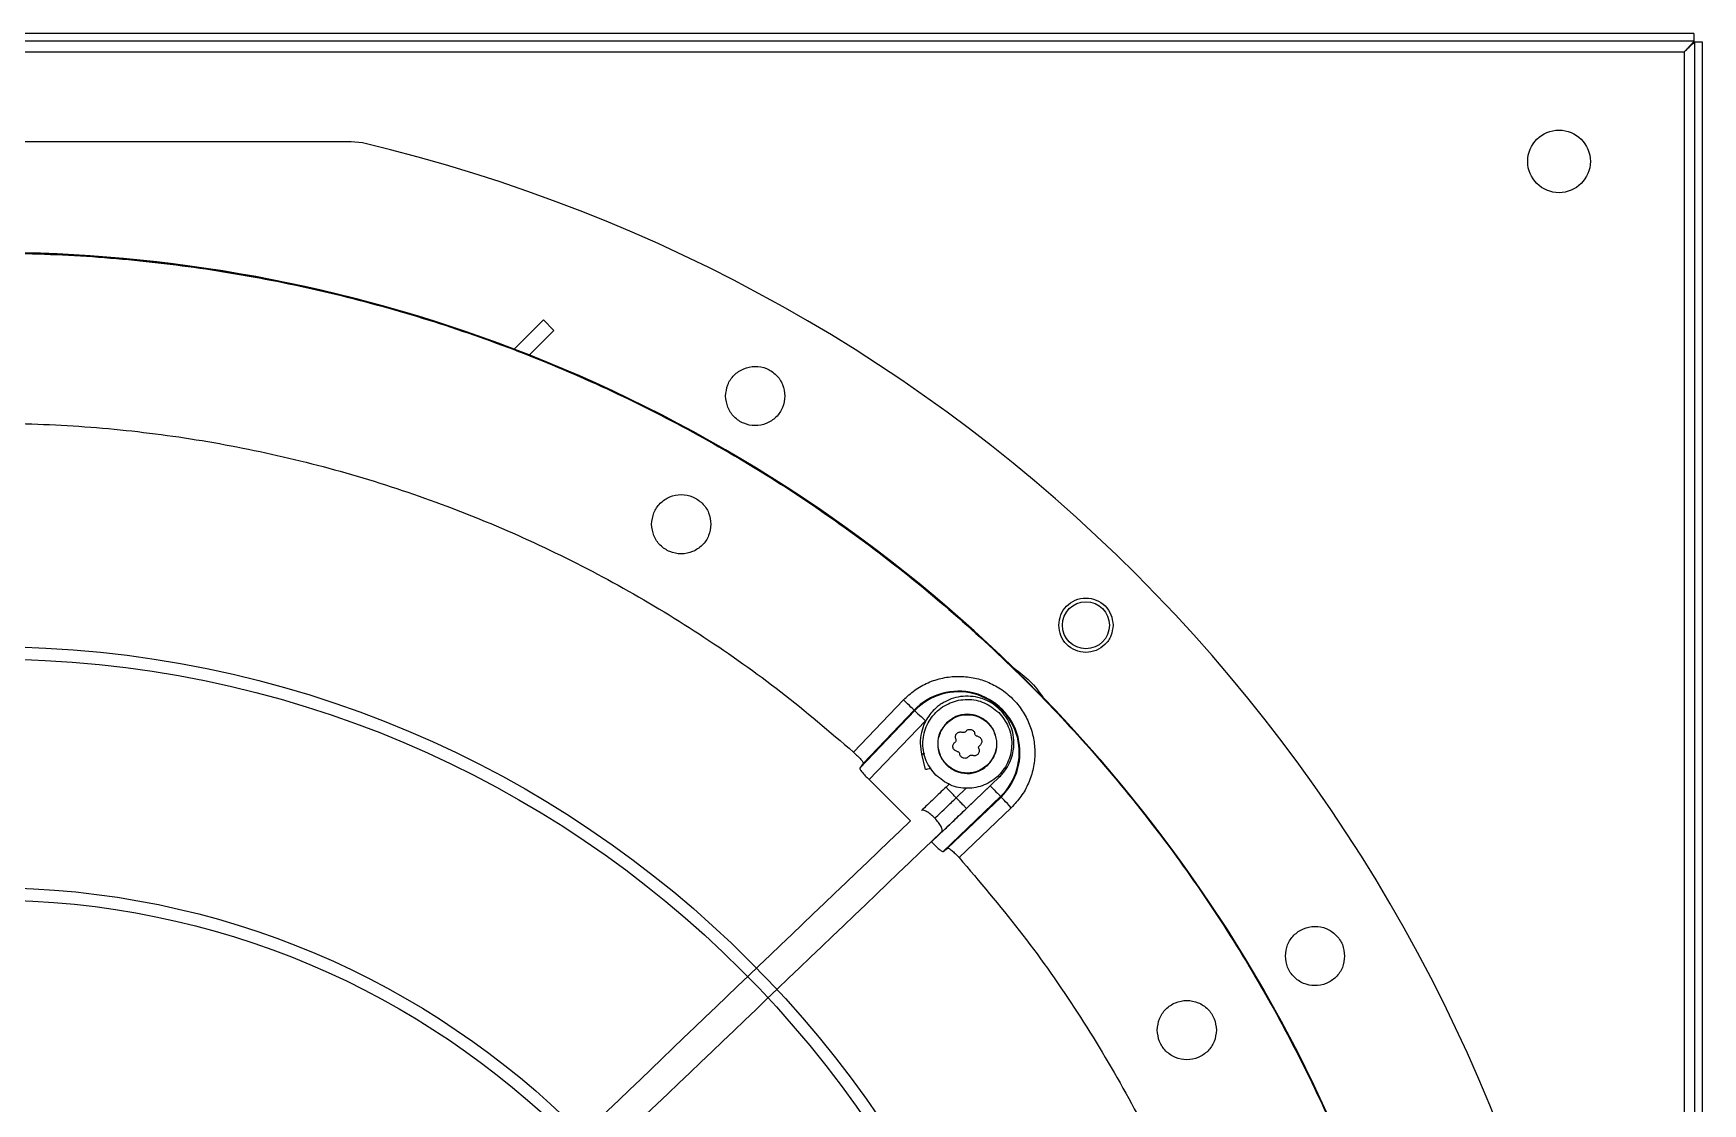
# Model space of a CAD drawing. Header units: inches. Extents: x 547 to 857, y -251 to -55.
# Drawn here: x 659.39 to 672.71, y -176.94 to -168.4 of the extents above; entities that cross this region are included whole.
import ezdxf

# ---------------------------------------------------------------- set-up
doc = ezdxf.new("R2010")
doc.units = ezdxf.units.IN
doc.header["$MEASUREMENT"] = 0

msp = doc.modelspace()

# ---------------------------------------------------------------- linework, layer by layer
at = {"linetype": 'Continuous', "lineweight": 25}
for p, q in [((672.6447, -168.3988), (645.6389, -168.3988)), ((672.6447, -168.4618), (645.6389, -168.4618)), ((672.6447, -168.3988), (672.6447, -168.4618)), ((672.7148, -168.4689), (672.6518, -168.4689)), ((672.6518, -195.8708), (672.6518, -168.4689)), ((672.7148, -195.8708), (672.7148, -168.4689)), ((645.7148, -168.5448), (672.5688, -168.5448)), ((672.5688, -168.5448), (672.5688, -195.7948)), ((661.9296, -169.2625), (656.1745, -169.2625)), ((662.02, -169.273), (661.9296, -169.2625)), ((663.2295, -170.9187), (663.4653, -170.6828)), ((663.5472, -170.768), (663.3498, -170.9654)), ((663.4653, -170.6828), (663.5472, -170.768)), ((665.9393, -174.1322), (666.3377, -173.7154)), ((665.9889, -174.2593), (666.4271, -173.8009)), ((666.0158, -174.2231), (666.4231, -173.797)), ((666.4231, -173.797), (666.4271, -173.8009)), ((666.5124, -173.8825), (666.0644, -174.3512)), ((666.0158, -174.2231), (665.9889, -174.2593)), ((666.4814, -174.1478), (666.5112, -174.27)), ((666.0644, -174.3512), (666.3944, -174.6811)), ((666.8401, -174.5819), (667.1049, -174.3288)), ((666.5618, -174.8486), (667.0305, -174.4006)), ((666.6537, -174.9241), (667.1121, -174.4859)), ((666.702, -174.3872), (666.6769, -174.4111)), ((667.116, -174.49), (666.6899, -174.8972)), ((666.7585, -174.4965), (666.8382, -174.4203)), ((667.1121, -174.4859), (667.116, -174.49)), ((667.1976, -174.5753), (666.7808, -174.9737)), ((666.6537, -174.9241), (666.6899, -174.8972))]:
    msp.add_line(p, q, dxfattribs=at)
at = {"linetype": 'Continuous', "lineweight": 25, "flags": 128}
for points in [[(666.4231, -173.797), (666.4212, -173.7952), (666.4161, -173.7904), (666.4082, -173.7828), (666.3975, -173.7726), (666.3847, -173.7603), (666.37, -173.7463), (666.3542, -173.7312), (666.3377, -173.7154)], [(666.4271, -173.8009), (666.429, -173.8027), (666.434, -173.8075), (666.442, -173.8151), (666.4526, -173.8253), (666.4655, -173.8376), (666.4801, -173.8516), (666.496, -173.8667), (666.5124, -173.8825)], [(667.0305, -174.4006), (667.0463, -174.417), (667.0614, -174.4329), (667.0754, -174.4475), (667.0877, -174.4604), (667.0979, -174.471), (667.1055, -174.479), (667.1103, -174.484), (667.1121, -174.4859)], [(667.1976, -174.5753), (667.1818, -174.5588), (667.1667, -174.543), (667.1527, -174.5284), (667.1404, -174.5155), (667.1302, -174.5049), (667.1226, -174.4969), (667.1178, -174.4918), (667.116, -174.49)]]:
    msp.add_lwpolyline(points, dxfattribs=at)
at = {"linetype": 'Continuous', "lineweight": 25}
for centre, radius in [((671.5688, -169.4198), 0.25), ((659.052, -181.861), 11.7126), ((667.7934, -173.1196), 0.1875), ((659.052, -181.861), 8.5704), ((659.052, -181.861), 8.472), ((659.052, -181.861), 6.6478), ((659.052, -181.861), 6.5493)]:
    msp.add_circle(centre, radius, dxfattribs=at)
for centre, radius, start, end in [((659.052, -181.861), 12.9331, 13.26667, 76.73333), ((659.052, -181.861), 11.7147, 69.09994, 110.90006), ((659.052, -181.861), 11.7147, 45.79736, 68.46866), ((666.7773, -174.1357), 0.4901, 313.70945, 136.29055), ((666.7773, -174.1357), 0.4845, 313.70945, 136.29055), ((659.052, -181.861), 11.7147, 21.53134, 44.20264)]:
    msp.add_arc(centre, radius, start, end, dxfattribs=at)
for points, knots in [([(672.6447, -168.4618), (672.6443, -168.4622), (672.6435, -168.4631), (672.6392, -168.4691), (672.6327, -168.4777), (672.6211, -168.4913), (672.5994, -168.5132), (672.5802, -168.5331), (672.5688, -168.5448)], [0, 0, 0, 0, 0.1202754, 0.2365964, 0.3512753, 0.4667359, 0.683958, 1, 1, 1, 1]), ([(672.5688, -168.5448), (672.5815, -168.5325), (672.6023, -168.5124), (672.6266, -168.4885), (672.6425, -168.4758), (672.6507, -168.4701), (672.6515, -168.4692), (672.6518, -168.4689)], [0, 0, 0, 0, 0.3427326, 0.5568104, 0.7264845, 0.8967102, 1, 1, 1, 1]), ([(647.3425, -181.861), (647.3473, -181.6055), (647.357, -181.0946), (647.435, -180.3315), (647.5591, -179.5749), (647.7335, -178.8282), (647.956, -178.0944), (648.2261, -177.3767), (648.5426, -176.6783), (648.9041, -176.002), (649.309, -175.3509), (649.7556, -174.7276), (650.2421, -174.1348), (650.7662, -173.5752), (651.3259, -173.051), (651.9186, -172.5645), (652.5419, -172.1179), (653.1931, -171.713), (653.8694, -171.3515), (654.5678, -171.0351), (655.2855, -170.7649), (656.0192, -170.5424), (656.766, -170.3682), (657.5226, -170.2433), (658.2857, -170.1682), (659.052, -170.1431), (659.8184, -170.1682), (660.5815, -170.2433), (661.3381, -170.3682), (662.0849, -170.5424), (662.8186, -170.7649), (663.5363, -171.0351), (664.2347, -171.3515), (664.911, -171.713), (665.5622, -172.1179), (666.1854, -172.5645), (666.7782, -173.051), (667.3378, -173.5752), (667.862, -174.1348), (668.3485, -174.7276), (668.7951, -175.3509), (669.2, -176.002), (669.5615, -176.6783), (669.878, -177.3767), (670.1481, -178.0944), (670.3706, -178.8282), (670.5449, -179.5749), (670.6691, -180.3315), (670.7471, -181.0946), (670.7567, -181.6055), (670.7616, -181.861)], [0, 0, 0, 0, 0.0208333, 0.0416667, 0.0625, 0.0833333, 0.1041667, 0.125, 0.1458333, 0.1666667, 0.1875, 0.2083334, 0.2291667, 0.25, 0.2708334, 0.2916666, 0.3125, 0.3333333, 0.3541667, 0.375, 0.3958333, 0.4166666, 0.4375001, 0.4583333, 0.4791667, 0.5, 0.5208333, 0.5416667, 0.5625, 0.5833334, 0.6041667, 0.625, 0.6458334, 0.6666667, 0.6875, 0.7083334, 0.7291667, 0.75, 0.7708333, 0.7916667, 0.8125, 0.8333333, 0.8541667, 0.875, 0.8958333, 0.9166667, 0.9375, 0.9583333, 0.9791667, 1, 1, 1, 1]), ([(664.9182, -171.2914), (664.9216, -171.261), (664.9285, -171.1999), (664.9821, -171.1213), (665.0599, -171.0681), (665.153, -171.049), (665.2463, -171.067), (665.3249, -171.1194), (665.3799, -171.1983), (665.387, -171.2603), (665.3906, -171.2914)], [0, 0, 0, 0, 0.1228082, 0.2472162, 0.3726972, 0.4981629, 0.6236178, 0.749069, 0.8745261, 1, 1, 1, 1]), ([(665.3906, -171.2914), (665.387, -171.3226), (665.3798, -171.385), (665.3242, -171.464), (665.2455, -171.516), (665.1527, -171.5337), (665.0604, -171.5148), (664.9829, -171.4621), (664.9288, -171.3837), (664.9217, -171.3222), (664.9182, -171.2914)], [0, 0, 0, 0, 0.1262372, 0.2524755, 0.3778371, 0.5021795, 0.6265873, 0.7511305, 0.8754503, 1, 1, 1, 1]), ([(652.1648, -174.1322), (652.3558, -173.969), (652.7379, -173.6427), (653.3542, -173.2077), (653.9981, -172.8156), (654.6694, -172.4722), (655.3638, -172.1783), (656.0777, -171.9357), (656.8074, -171.7457), (657.549, -171.6092), (658.2985, -171.5271), (659.052, -171.4996), (659.8056, -171.5271), (660.5551, -171.6092), (661.2967, -171.7457), (662.0264, -171.9357), (662.7403, -172.1783), (663.4347, -172.4722), (664.106, -172.8156), (664.7499, -173.2077), (665.3662, -173.6427), (665.7483, -173.969), (665.9393, -174.1322)], [0, 0, 0, 0, 0.04999991, 0.09999992, 0.14999988, 0.19999993, 0.25, 0.30000004, 0.35000001, 0.40000012, 0.45000007, 0.49999985, 0.54999995, 0.5999999, 0.65000001, 0.69999997, 0.75000002, 0.80000009, 0.85, 0.89999996, 0.94999997, 1, 1, 1, 1]), ([(664.3276, -172.3142), (664.3312, -172.2833), (664.3383, -172.2215), (664.3929, -172.1428), (664.471, -172.0903), (664.5639, -172.0719), (664.6567, -172.0903), (664.7348, -172.1428), (664.7894, -172.2215), (664.7965, -172.2833), (664.8001, -172.3142)], [0, 0, 0, 0, 0.1249991, 0.2499995, 0.3750006, 0.5, 0.6249994, 0.7500005, 0.8750009, 1, 1, 1, 1]), ([(664.8001, -172.3142), (664.7965, -172.3451), (664.7894, -172.407), (664.7348, -172.4856), (664.6567, -172.5382), (664.5639, -172.5566), (664.471, -172.5382), (664.3929, -172.4856), (664.3383, -172.407), (664.3312, -172.3451), (664.3276, -172.3142)], [0, 0, 0, 0, 0.1249998, 0.2499996, 0.3750006, 0.5, 0.6249994, 0.7500004, 0.8750002, 1, 1, 1, 1]), ([(667.5769, -173.1196), (667.5801, -173.0917), (667.5864, -173.0357), (667.6355, -172.9638), (667.7065, -172.915), (667.7918, -172.8973), (667.8775, -172.9138), (667.9496, -172.9619), (668.0001, -173.0342), (668.0067, -173.0911), (668.01, -173.1196)], [0, 0, 0, 0, 0.1231631, 0.246863, 0.3721336, 0.4977232, 0.6232986, 0.7488632, 0.8744251, 1, 1, 1, 1]), ([(668.01, -173.1196), (668.0067, -173.1481), (668.0001, -173.2053), (667.9492, -173.2777), (667.877, -173.3255), (667.7918, -173.3417), (667.7072, -173.3243), (667.6362, -173.276), (667.5866, -173.2041), (667.5801, -173.1477), (667.5769, -173.1196)], [0, 0, 0, 0, 0.1259762, 0.2519645, 0.3777906, 0.502428, 0.6266806, 0.7512172, 0.8757515, 1, 1, 1, 1]), ([(666.3377, -173.7154), (666.3665, -173.6885), (666.4252, -173.6337), (666.5325, -173.5747), (666.65, -173.5366), (666.7723, -173.5235), (666.8923, -173.5345), (667.0073, -173.5684), (667.1147, -173.6247), (667.2104, -173.7027), (667.2883, -173.7983), (667.3446, -173.9057), (667.3785, -174.0207), (667.3895, -174.1407), (667.3764, -174.263), (667.3383, -174.3805), (667.2793, -174.4878), (667.2245, -174.5465), (667.1976, -174.5753)], [0, 0, 0, 0, 0.0609957, 0.1240612, 0.1879934, 0.2514901, 0.3132975, 0.3737126, 0.4362133, 0.4999997, 0.5637869, 0.6262871, 0.6867027, 0.7485096, 0.812006, 0.875939, 0.9390046, 1, 1, 1, 1]), ([(667.2195, -173.4629), (667.2638, -173.4955), (667.3524, -173.5606), (667.4175, -173.6492), (667.4501, -173.6935)], [0, 0, 0, 0, 0.4999994, 1, 1, 1, 1]), ([(667.1034, -174.3303), (667.1224, -174.3096), (667.1584, -174.2705), (667.1927, -174.2031), (667.212, -174.1402), (667.2211, -174.0711), (667.2168, -173.9976), (667.1947, -173.9199), (667.1581, -173.8503), (667.1069, -173.789), (667.0436, -173.7397), (666.9713, -173.7049), (666.8933, -173.6862), (666.8136, -173.6844), (666.7374, -173.699), (666.6797, -173.7229), (666.6383, -173.7475), (666.6066, -173.7707), (666.5724, -173.8021), (666.5363, -173.8458), (666.5025, -173.9038), (666.4774, -173.977), (666.4661, -174.0647), (666.4778, -174.1255), (666.4839, -174.1576)], [0, 0, 0, 0, 0.0533824, 0.1009318, 0.1426412, 0.1785045, 0.2332103, 0.2817662, 0.3315126, 0.3821073, 0.4327365, 0.4833669, 0.5339956, 0.5846264, 0.6342116, 0.6807432, 0.7028677, 0.7260274, 0.7553999, 0.7912976, 0.8337155, 0.8826453, 0.9380769, 1, 1, 1, 1]), ([(666.5964, -174.3166), (666.5673, -174.2801), (666.5093, -174.207), (666.4838, -174.0656), (666.5109, -173.9271), (666.5899, -173.809), (666.7079, -173.7301), (666.8465, -173.703), (666.9878, -173.7285), (667.0609, -173.7865), (667.0975, -173.8155)], [0, 0, 0, 0, 0.1250003, 0.2500002, 0.3750002, 0.5000005, 0.625, 0.7499994, 0.8749987, 1, 1, 1, 1]), ([(667.0975, -173.8155), (667.1265, -173.8521), (667.1845, -173.9252), (667.21, -174.0666), (667.1829, -174.2051), (667.104, -174.3232), (666.9859, -174.4021), (666.8474, -174.4292), (666.706, -174.4037), (666.6329, -174.3457), (666.5964, -174.3166)], [0, 0, 0, 0, 0.1249995, 0.2499998, 0.3750001, 0.4999996, 0.625001, 0.7500007, 0.8750004, 1, 1, 1, 1]), ([(667.014, -174.2331), (667.0333, -174.2088), (667.072, -174.16), (667.089, -174.0658), (667.0709, -173.9734), (667.0183, -173.8947), (666.9396, -173.8421), (666.8472, -173.824), (666.753, -173.841), (666.7043, -173.8797), (666.6799, -173.8991)], [0, 0, 0, 0, 0.12500061, 0.25000046, 0.37500109, 0.50000103, 0.6250023, 0.75000184, 0.87500138, 1, 1, 1, 1]), ([(666.6823, -173.9015), (666.7063, -173.8824), (666.7544, -173.8443), (666.8472, -173.8276), (666.9382, -173.8454), (667.0158, -173.8972), (667.0677, -173.9748), (667.0855, -174.0658), (667.0687, -174.1586), (667.0306, -174.2067), (667.0115, -174.2307)], [0, 0, 0, 0, 0.1250018, 0.25, 0.3750014, 0.5000005, 0.6250003, 0.7500003, 0.8750002, 1, 1, 1, 1]), ([(666.6799, -173.8991), (666.6605, -173.9234), (666.6218, -173.9722), (666.6049, -174.0664), (666.6229, -174.1588), (666.6755, -174.2375), (666.7542, -174.2901), (666.8466, -174.3081), (666.9408, -174.2912), (666.9896, -174.2525), (667.014, -174.2331)], [0, 0, 0, 0, 0.1250014, 0.2500011, 0.3750001, 0.5000022, 0.6250005, 0.7499998, 0.874999, 1, 1, 1, 1]), ([(667.0115, -174.2307), (666.9875, -174.2498), (666.9395, -174.2879), (666.8466, -174.3046), (666.7556, -174.2868), (666.678, -174.235), (666.6262, -174.1574), (666.6084, -174.0664), (666.6251, -173.9735), (666.6633, -173.9255), (666.6823, -173.9015)], [0, 0, 0, 0, 0.1249992, 0.2500012, 0.3750002, 0.500002, 0.6250005, 0.750001, 0.8750015, 1, 1, 1, 1]), ([(666.8351, -173.9664), (666.8333, -173.9683), (666.8298, -173.9721), (666.8226, -173.9752), (666.8147, -173.9761), (666.8098, -173.9746), (666.8073, -173.9738)], [0, 0, 0, 0, 0.2560671, 0.5001415, 0.7439934, 1, 1, 1, 1]), ([(666.8351, -173.9664), (666.838, -173.9633), (666.8434, -173.9574), (666.8544, -173.9521), (666.8659, -173.9501), (666.8776, -173.9515), (666.8885, -173.9561), (666.8974, -173.9637), (666.9043, -173.9737), (666.9061, -173.9815), (666.907, -173.9857)], [0, 0, 0, 0, 0.136208, 0.2545473, 0.3795528, 0.4999735, 0.6203654, 0.7453826, 0.8637258, 1, 1, 1, 1]), ([(666.7665, -174.1262), (666.7623, -174.1252), (666.7545, -174.1235), (666.7445, -174.1166), (666.737, -174.1077), (666.7323, -174.0968), (666.7309, -174.085), (666.733, -174.0735), (666.7382, -174.0626), (666.7441, -174.0572), (666.7472, -174.0543)], [0, 0, 0, 0, 0.1362365, 0.2545995, 0.379595, 0.5000201, 0.6204092, 0.7454425, 0.8637692, 1, 1, 1, 1]), ([(666.7547, -174.0265), (666.7554, -174.029), (666.7569, -174.0338), (666.756, -174.0417), (666.7529, -174.049), (666.7491, -174.0525), (666.7472, -174.0543)], [0, 0, 0, 0, 0.2539608, 0.4968323, 0.7441303, 1, 1, 1, 1]), ([(666.7547, -174.0265), (666.7534, -174.0224), (666.751, -174.0148), (666.752, -174.0027), (666.7558, -173.9916), (666.7609, -173.9855), (666.7634, -173.9826)], [0, 0, 0, 0, 0.27248808, 0.5091998, 0.75921108, 1, 1, 1, 1]), ([(666.7634, -173.9826), (666.7664, -173.9801), (666.7724, -173.975), (666.7835, -173.9712), (666.7956, -173.9702), (666.8032, -173.9726), (666.8073, -173.9738)], [0, 0, 0, 0, 0.2407779, 0.4908172, 0.7274697, 1, 1, 1, 1]), ([(666.9273, -174.006), (666.9248, -174.0054), (666.9198, -174.0043), (666.9135, -173.9995), (666.9088, -173.9932), (666.9076, -173.9882), (666.907, -173.9857)], [0, 0, 0, 0, 0.2560537, 0.5000034, 0.743964, 1, 1, 1, 1]), ([(666.9273, -174.006), (666.9315, -174.0069), (666.9393, -174.0087), (666.9493, -174.0156), (666.9569, -174.0245), (666.9616, -174.0354), (666.9629, -174.0471), (666.9609, -174.0587), (666.9556, -174.0697), (666.9497, -174.0751), (666.9466, -174.0779)], [0, 0, 0, 0, 0.1362536, 0.2546116, 0.3796065, 0.5000111, 0.6215282, 0.7440013, 0.8664885, 1, 1, 1, 1]), ([(666.9392, -174.1057), (666.9384, -174.1032), (666.9369, -174.0983), (666.9378, -174.0905), (666.9409, -174.0832), (666.9447, -174.0797), (666.9466, -174.0779)], [0, 0, 0, 0, 0.2559765, 0.4998978, 0.7439275, 1, 1, 1, 1]), ([(665.9393, -174.1322), (665.9503, -174.1424), (665.9727, -174.1631), (665.999, -174.1918), (666.0158, -174.2143), (666.0158, -174.2202), (666.0158, -174.2231)], [0, 0, 0, 0, 0.2442302, 0.496399, 0.7471999, 1, 1, 1, 1]), ([(666.4816, -174.1485), (666.483, -174.1482), (666.4852, -174.1476), (666.5011, -174.1437), (666.5077, -174.1421)], [0, 0, 0, 0, 0.5873208, 1, 1, 1, 1]), ([(666.7665, -174.1262), (666.7691, -174.1268), (666.774, -174.1279), (666.7804, -174.1326), (666.7851, -174.139), (666.7862, -174.144), (666.7868, -174.1465)], [0, 0, 0, 0, 0.2560498, 0.4999957, 0.743968, 1, 1, 1, 1]), ([(666.8588, -174.1658), (666.8559, -174.1689), (666.8504, -174.1748), (666.8395, -174.1801), (666.828, -174.1821), (666.8162, -174.1807), (666.8053, -174.1761), (666.7964, -174.1685), (666.7895, -174.1585), (666.7878, -174.1507), (666.7868, -174.1465)], [0, 0, 0, 0, 0.1362283, 0.2545639, 0.3795683, 0.4999637, 0.6203747, 0.7453721, 0.8637327, 1, 1, 1, 1]), ([(666.8588, -174.1658), (666.8605, -174.1639), (666.864, -174.1601), (666.8713, -174.157), (666.8791, -174.1561), (666.884, -174.1576), (666.8865, -174.1583)], [0, 0, 0, 0, 0.2560763, 0.5001028, 0.7439757, 1, 1, 1, 1]), ([(666.9304, -174.1496), (666.9275, -174.1521), (666.9215, -174.1572), (666.9103, -174.161), (666.8982, -174.162), (666.8906, -174.1596), (666.8865, -174.1583)], [0, 0, 0, 0, 0.2408302, 0.4908705, 0.7275207, 1, 1, 1, 1]), ([(666.9392, -174.1057), (666.9404, -174.1096), (666.9428, -174.1173), (666.9419, -174.1295), (666.9379, -174.1408), (666.9329, -174.1467), (666.9304, -174.1496)], [0, 0, 0, 0, 0.2632983, 0.5150922, 0.7636713, 1, 1, 1, 1]), ([(665.9889, -174.2593), (665.9889, -174.2622), (665.9889, -174.268), (666.0055, -174.2906), (666.0316, -174.3196), (666.0536, -174.3407), (666.0644, -174.3512)], [0, 0, 0, 0, 0.25262762, 0.50325339, 0.75521812, 1, 1, 1, 1]), ([(666.5127, -174.2696), (666.5123, -174.2697), (666.5107, -174.2701), (666.5216, -174.2674), (666.5381, -174.2634), (666.5533, -174.2597), (666.5576, -174.2587)], [0, 0, 0, 0, 0.1242213, 0.4894435, 0.8549811, 1, 1, 1, 1]), ([(667.1034, -174.3303), (667.1028, -174.3298), (667.1022, -174.3291), (667.0945, -174.3211), (667.0931, -174.3196)], [0, 0, 0, 0, 0.8130058, 1, 1, 1, 1]), ([(666.6769, -174.4111), (666.6436, -174.4429), (666.5771, -174.5065), (666.5128, -174.5679), (666.4807, -174.5986)], [0, 0, 0, 0, 0.5, 1, 1, 1, 1]), ([(666.5879, -174.6596), (666.6192, -174.6296), (666.6752, -174.5761), (666.7331, -174.5208), (666.7585, -174.4965)], [0, 0, 0, 0, 0.5599009, 1, 1, 1, 1]), ([(666.7585, -174.4965), (666.7481, -174.4856), (666.7274, -174.4639), (666.7004, -174.4357), (666.6808, -174.4152), (666.6782, -174.4125), (666.6769, -174.4111)], [0, 0, 0, 0, 0.2429525, 0.4858993, 0.7429504, 1, 1, 1, 1]), ([(666.8401, -174.5819), (666.8388, -174.5805), (666.8362, -174.5778), (666.8167, -174.5573), (666.7897, -174.5291), (666.7689, -174.5074), (666.7585, -174.4965)], [0, 0, 0, 0, 0.2570507, 0.5140955, 0.7570486, 1, 1, 1, 1]), ([(666.5879, -174.6596), (666.5771, -174.649), (666.5556, -174.628), (666.523, -174.6052), (666.4949, -174.5928), (666.4854, -174.5967), (666.4807, -174.5986)], [0, 0, 0, 0, 0.2429509, 0.4859049, 0.7429536, 1, 1, 1, 1]), ([(666.6439, -174.7694), (666.676, -174.7387), (666.7403, -174.6773), (666.8068, -174.6137), (666.8401, -174.5819)], [0, 0, 0, 0, 0.49999688, 1, 1, 1, 1]), ([(666.3943, -174.6811), (664.554, -176.4398), (662.7136, -178.1985), (660.8733, -179.9572), (660.7601, -180.0654), (660.537, -180.2785), (660.2048, -180.596), (659.9578, -180.832), (659.7934, -180.9891), (659.7112, -181.0677), (659.6248, -181.1503), (659.5657, -181.2068), (659.5333, -181.2377)], [-4.1105294, -4.1105294, -4.1105294, -4.1105294, 0, 0, 0, 0.2528246, 0.4982351, 0.7409713, 0.8035953, 0.8647041, 0.924154, 0.9963735, 0.9963735, 0.9963735, 0.9963735]), ([(659.6965, -181.4085), (659.7205, -181.3855), (659.7768, -181.3318), (659.865, -181.2475), (659.9613, -181.1554), (660.0585, -181.0625), (660.1569, -180.9685), (660.3251, -180.8078), (660.5633, -180.5802), (660.8256, -180.3295), (660.986, -180.1762), (661.0434, -180.1213), (661.0434, -180.1213), (661.0434, -180.1213), (661.0434, -180.1213), (662.9111, -178.3354), (664.7787, -176.5494), (666.6463, -174.7635)], [0.0036723, 0.0036723, 0.0036723, 0.0036723, 0.0570282, 0.1283208, 0.1993194, 0.2706881, 0.3438843, 0.4175641, 0.6437447, 0.8722989, 1, 1, 1, 1, 1, 1, 5.1531428, 5.1531428, 5.1531428, 5.1531428]), ([(666.6439, -174.7694), (666.646, -174.7648), (666.6503, -174.7555), (666.6392, -174.7269), (666.618, -174.6932), (666.5979, -174.6708), (666.5879, -174.6596)], [0, 0, 0, 0, 0.2570484, 0.5140962, 0.7570465, 1, 1, 1, 1]), ([(666.5618, -174.8486), (666.5723, -174.8595), (666.5934, -174.8815), (666.6224, -174.9075), (666.645, -174.9241), (666.6508, -174.9241), (666.6537, -174.9241)], [0, 0, 0, 0, 0.2447869, 0.4967516, 0.7473742, 1, 1, 1, 1]), ([(666.6899, -174.8972), (666.6928, -174.8972), (666.6987, -174.8972), (666.7212, -174.914), (666.7499, -174.9403), (666.7706, -174.9627), (666.7808, -174.9737)], [0, 0, 0, 0, 0.252798, 0.5035995, 0.7557665, 1, 1, 1, 1]), ([(666.7808, -174.9737), (666.944, -175.1648), (667.2703, -175.5468), (667.7053, -176.1631), (668.0974, -176.807), (668.4408, -177.4784), (668.7348, -178.1727), (668.9773, -178.8867), (669.1675, -179.6163), (669.3031, -180.3579), (669.3884, -181.1074), (669.399, -181.6098), (669.4042, -181.861)], [0, 0, 0, 0, 0.1, 0.1999999, 0.3, 0.4, 0.5, 0.6, 0.7, 0.8, 0.9, 1, 1, 1, 1]), ([(669.3854, -175.7586), (669.3889, -175.728), (669.3958, -175.6669), (669.4493, -175.5887), (669.5266, -175.5356), (669.6195, -175.5162), (669.7131, -175.534), (669.7919, -175.5864), (669.8471, -175.6653), (669.8543, -175.7275), (669.8579, -175.7586)], [0, 0, 0, 0, 0.1236678, 0.246955, 0.3715494, 0.4972579, 0.622959, 0.7486425, 0.8743191, 1, 1, 1, 1]), ([(669.8579, -175.7586), (669.8543, -175.7897), (669.8471, -175.852), (669.7917, -175.931), (669.7128, -175.9833), (669.6198, -176.0009), (669.5276, -175.9819), (669.4502, -175.9294), (669.396, -175.851), (669.3889, -175.7894), (669.3854, -175.7586)], [0, 0, 0, 0, 0.1258787, 0.2517706, 0.3776737, 0.5027418, 0.6267389, 0.7509527, 0.8756046, 1, 1, 1, 1]), ([(668.3626, -176.3492), (668.3661, -176.3182), (668.3732, -176.2564), (668.4278, -176.1778), (668.5059, -176.1252), (668.5988, -176.1068), (668.6916, -176.1252), (668.7697, -176.1778), (668.8243, -176.2564), (668.8315, -176.3182), (668.835, -176.3492)], [0, 0, 0, 0, 0.12500056, 0.25000043, 0.37499897, 0.50000156, 0.62500103, 0.74999957, 0.87499944, 1, 1, 1, 1]), ([(668.835, -176.3492), (668.8315, -176.3801), (668.8243, -176.4419), (668.7697, -176.5205), (668.6916, -176.5731), (668.5988, -176.5915), (668.5059, -176.5731), (668.4278, -176.5205), (668.3732, -176.4419), (668.3661, -176.3801), (668.3626, -176.3492)], [0, 0, 0, 0, 0.12500056, 0.25000043, 0.37499897, 0.49999844, 0.62500103, 0.74999957, 0.87499944, 1, 1, 1, 1])]:
    msp.add_open_spline(points, degree=3, knots=knots, dxfattribs=at)

doc.saveas('drawing.dxf')
